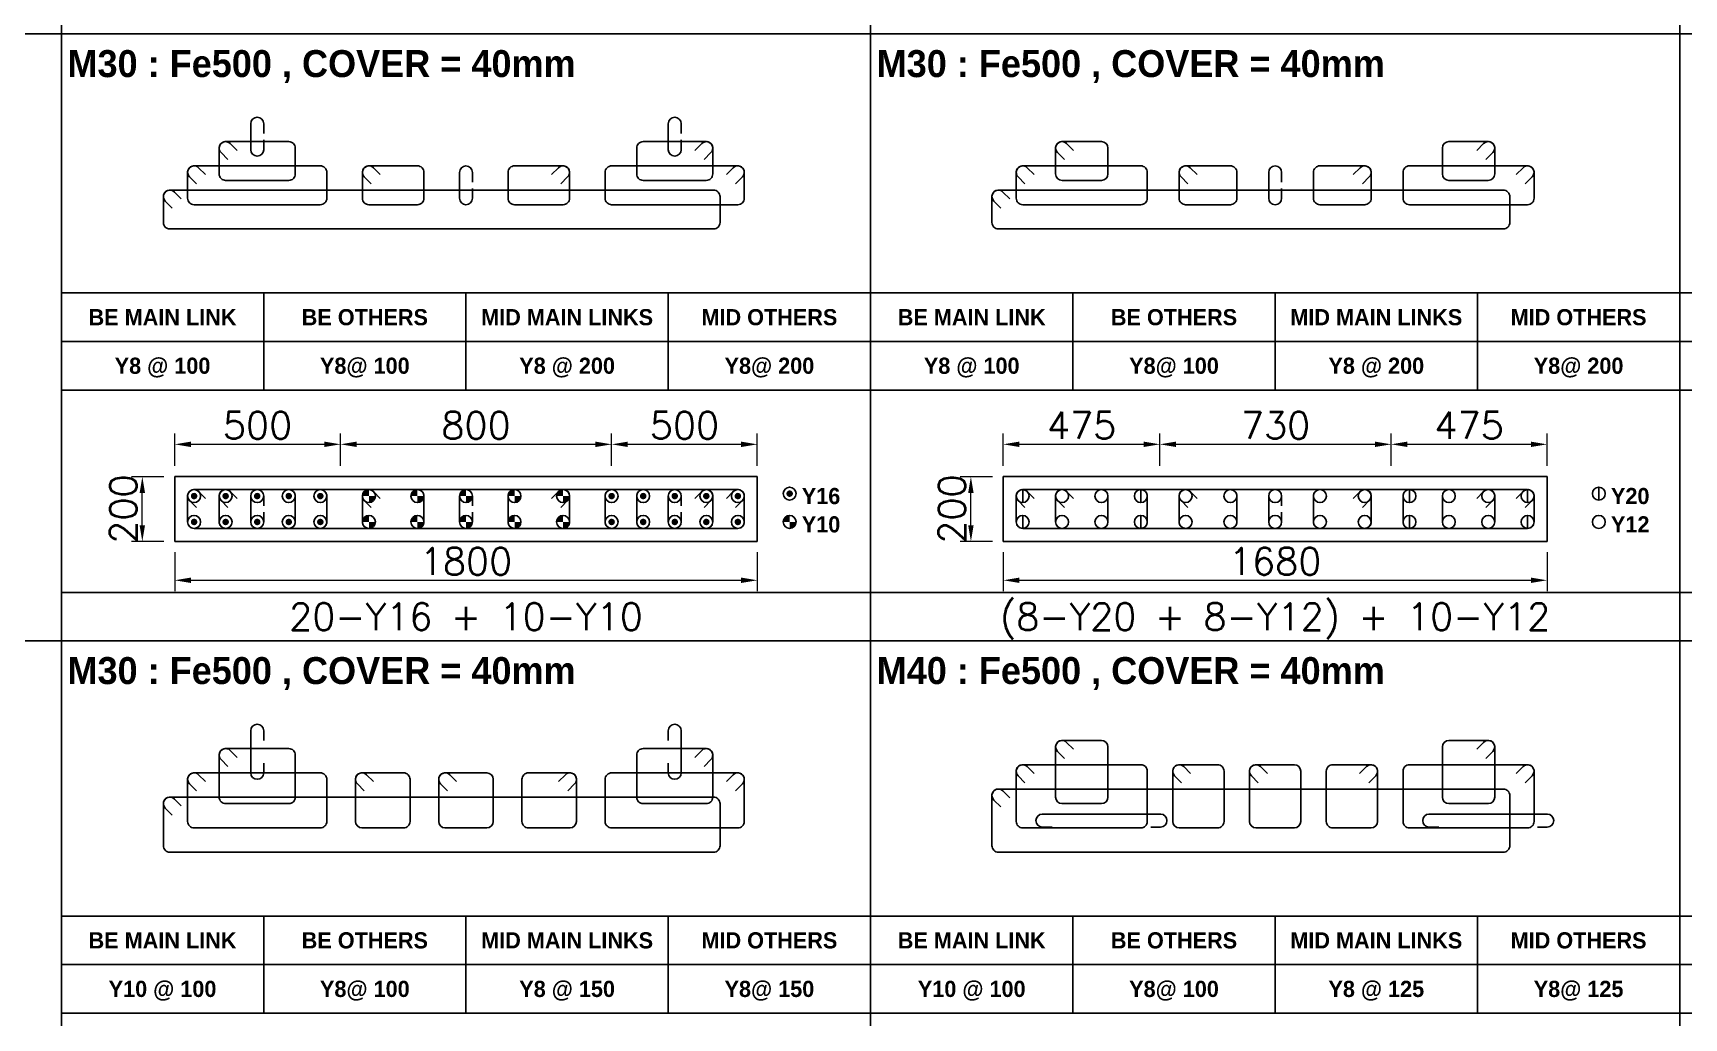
# Model space of a CAD drawing. Header units: millimetres. Extents: x -28707963 to -28231469, y 696001 to 896471.
# Drawn here: x -28330549 to -28315247, y 798052 to 807179 of the extents above; entities that cross this region are included whole.
import ezdxf
from ezdxf.enums import TextEntityAlignment as Align

# ---------------------------------------------------------------- set-up
doc = ezdxf.new("R2010")
doc.units = ezdxf.units.MM
doc.header["$MEASUREMENT"] = 0
doc.header["$PDMODE"] = 34
doc.header["$PDSIZE"] = -8
doc.layers.get('0').update_dxf_attribs({"lineweight": 5})
for name, color, linetype in [('09 COL TEXT-SCH', 2, 'Continuous'), ('14 REINF', 6, 'Continuous'), ('22 TABLE FRAME', 5, 'Continuous'), ('23 STIRRUPS', 5, 'Continuous'), ('TEXT', 4, 'Continuous')]:
    doc.layers.add(name, color=color, linetype=linetype)
doc.layers.add('19 COLUMN', color=1, linetype='Continuous', lineweight=25)
doc.styles.add('adani bold', font='')
doc.styles.add('ROMANS', font='simplex.shx')
doc.styles.get('adani bold').set_extended_font_data('Adani Bold', bold=True)
doc.dimstyles.new('D 50', dxfattribs={"dimscale": 100, "dimtxt": 3, "dimasz": 1.5, "dimexe": 1, "dimexo": 1, "dimgap": 0.5, "dimtad": 1, "dimdec": 0, "dimdsep": 46, "dimtxsty": 'ROMANS', "dimcen": 2.5, "dimclrd": 5, "dimclre": 5, "dimclrt": 4, "dimadec": 0, "dimazin": 0, "dimtfac": 1, "dimtdec": 0, "dimtmove": 0, "dimatfit": 3, "dimfxl": 1, "dimlwd": 0, "dimlwe": 0, "dimarcsym": 0})

# ---------------------------------------------------------------- blocks, each defined once
blk = doc.blocks.new('*D17')
at = {"color": 5, "lineweight": 0, "transparency": 16777216}
for p, q in [((-28329236, 802368), (-28329236, 802008)), ((-28323836, 802368), (-28323836, 802008)), ((-28329086, 802108), (-28323986, 802108))]:
    blk.add_line(p, q, dxfattribs=at)
at = {"color": 5, "transparency": 16777216}
for points in [[(-28329086, 802133), (-28329086, 802083), (-28329236, 802108)], [(-28323986, 802083), (-28323986, 802133), (-28323836, 802108)]]:
    blk.add_solid(points, dxfattribs=at)
at = {"layer": 'Defpoints', "color": 0, "transparency": 16777216}
for p in [(-28329236, 802468), (-28323836, 802468), (-28323836, 802108)]:
    blk.add_point(p, dxfattribs=at)
at = {"color": 4, "transparency": 16777216, "insert": (-28326536, 802283), "char_height": 250, "attachment_point": 5, "style": 'ROMANS'}
blk.add_mtext('1800', dxfattribs=at)
blk = doc.blocks.new('*D18')
at = {"color": 5, "lineweight": 0, "transparency": 16777216}
for p, q in [((-28329336, 803068), (-28329636, 803068)), ((-28329536, 802618), (-28329536, 802918)), ((-28329336, 802468), (-28329636, 802468))]:
    blk.add_line(p, q, dxfattribs=at)
at = {"color": 5, "transparency": 16777216}
for points in [[(-28329511, 802918), (-28329561, 802918), (-28329536, 803068)], [(-28329561, 802618), (-28329511, 802618), (-28329536, 802468)]]:
    blk.add_solid(points, dxfattribs=at)
at = {"layer": 'Defpoints', "color": 0, "transparency": 16777216}
for p in [(-28329536, 803068), (-28329236, 803068), (-28329236, 802468)]:
    blk.add_point(p, dxfattribs=at)
at = {"color": 4, "transparency": 16777216, "insert": (-28329711, 802768), "char_height": 250, "attachment_point": 5, "rotation": 90, "style": 'ROMANS'}
blk.add_mtext('200', dxfattribs=at)
blk = doc.blocks.new('*D40')
at = {"color": 5, "lineweight": 0, "transparency": 16777216}
for p, q in [((-28321556, 802368), (-28321556, 802008)), ((-28316516, 802368), (-28316516, 802008)), ((-28321406, 802108), (-28316666, 802108))]:
    blk.add_line(p, q, dxfattribs=at)
at = {"color": 5, "transparency": 16777216}
for points in [[(-28321406, 802133), (-28321406, 802083), (-28321556, 802108)], [(-28316666, 802083), (-28316666, 802133), (-28316516, 802108)]]:
    blk.add_solid(points, dxfattribs=at)
at = {"layer": 'Defpoints', "color": 0, "transparency": 16777216}
for p in [(-28321556, 802468), (-28316516, 802468), (-28316516, 802108)]:
    blk.add_point(p, dxfattribs=at)
at = {"color": 4, "transparency": 16777216, "insert": (-28319036, 802283), "char_height": 250, "attachment_point": 5, "style": 'ROMANS'}
blk.add_mtext('1680', dxfattribs=at)
blk = doc.blocks.new('*D41')
at = {"color": 5, "lineweight": 0, "transparency": 16777216}
for p, q in [((-28321656, 803068), (-28321956, 803068)), ((-28321856, 802618), (-28321856, 802918)), ((-28321656, 802468), (-28321956, 802468))]:
    blk.add_line(p, q, dxfattribs=at)
at = {"color": 5, "transparency": 16777216}
for points in [[(-28321831, 802918), (-28321881, 802918), (-28321856, 803068)], [(-28321881, 802618), (-28321831, 802618), (-28321856, 802468)]]:
    blk.add_solid(points, dxfattribs=at)
at = {"layer": 'Defpoints', "color": 0, "transparency": 16777216}
for p in [(-28321856, 803068), (-28321556, 803068), (-28321556, 802468)]:
    blk.add_point(p, dxfattribs=at)
at = {"color": 4, "transparency": 16777216, "insert": (-28322031, 802768), "char_height": 250, "attachment_point": 5, "rotation": 90, "style": 'ROMANS'}
blk.add_mtext('200', dxfattribs=at)
blk = doc.blocks.new('*D242')
at = {"color": 5, "lineweight": 0, "transparency": 16777216}
for p, q in [((-28329236, 803168), (-28329236, 803468)), ((-28329086, 803368), (-28327850, 803368)), ((-28327700, 803168), (-28327700, 803468))]:
    blk.add_line(p, q, dxfattribs=at)
at = {"color": 5, "transparency": 16777216}
for points in [[(-28329086, 803393), (-28329086, 803343), (-28329236, 803368)], [(-28327850, 803343), (-28327850, 803393), (-28327700, 803368)]]:
    blk.add_solid(points, dxfattribs=at)
at = {"layer": 'Defpoints', "color": 0, "transparency": 16777216}
for p in [(-28327700, 803368), (-28329236, 803068), (-28327700, 803068)]:
    blk.add_point(p, dxfattribs=at)
at = {"color": 4, "transparency": 16777216, "insert": (-28328468, 803543), "char_height": 250, "attachment_point": 5, "style": 'ROMANS'}
blk.add_mtext('500', dxfattribs=at)
blk = doc.blocks.new('*D243')
at = {"color": 5, "lineweight": 0, "transparency": 16777216}
for p, q in [((-28327700, 803168), (-28327700, 803468)), ((-28327550, 803368), (-28325336, 803368)), ((-28325186, 803168), (-28325186, 803468))]:
    blk.add_line(p, q, dxfattribs=at)
at = {"color": 5, "transparency": 16777216}
for points in [[(-28327550, 803393), (-28327550, 803343), (-28327700, 803368)], [(-28325336, 803343), (-28325336, 803393), (-28325186, 803368)]]:
    blk.add_solid(points, dxfattribs=at)
at = {"layer": 'Defpoints', "color": 0, "transparency": 16777216}
for p in [(-28325186, 803368), (-28327700, 803068), (-28325186, 803068)]:
    blk.add_point(p, dxfattribs=at)
at = {"color": 4, "transparency": 16777216, "insert": (-28326443, 803543), "char_height": 250, "attachment_point": 5, "style": 'ROMANS'}
blk.add_mtext('800', dxfattribs=at)
blk = doc.blocks.new('*D244')
at = {"color": 5, "lineweight": 0, "transparency": 16777216}
for p, q in [((-28325186, 803168), (-28325186, 803468)), ((-28325036, 803368), (-28323986, 803368)), ((-28323836, 803168), (-28323836, 803468))]:
    blk.add_line(p, q, dxfattribs=at)
at = {"color": 5, "transparency": 16777216}
for points in [[(-28325036, 803393), (-28325036, 803343), (-28325186, 803368)], [(-28323986, 803343), (-28323986, 803393), (-28323836, 803368)]]:
    blk.add_solid(points, dxfattribs=at)
at = {"layer": 'Defpoints', "color": 0, "transparency": 16777216}
for p in [(-28323836, 803368), (-28325186, 803068), (-28323836, 803068)]:
    blk.add_point(p, dxfattribs=at)
at = {"color": 4, "transparency": 16777216, "insert": (-28324511, 803543), "char_height": 250, "attachment_point": 5, "style": 'ROMANS'}
blk.add_mtext('500', dxfattribs=at)
blk = doc.blocks.new('*D288')
at = {"color": 5, "lineweight": 0, "transparency": 16777216}
for p, q in [((-28321556, 803168), (-28321556, 803468)), ((-28321406, 803368), (-28320254, 803368)), ((-28320104, 803168), (-28320104, 803468))]:
    blk.add_line(p, q, dxfattribs=at)
at = {"color": 5, "transparency": 16777216}
for points in [[(-28321406, 803393), (-28321406, 803343), (-28321556, 803368)], [(-28320254, 803343), (-28320254, 803393), (-28320104, 803368)]]:
    blk.add_solid(points, dxfattribs=at)
at = {"layer": 'Defpoints', "color": 0, "transparency": 16777216}
for p in [(-28320104, 803368), (-28321556, 803068), (-28320104, 803068)]:
    blk.add_point(p, dxfattribs=at)
at = {"color": 4, "transparency": 16777216, "insert": (-28320830, 803543), "char_height": 250, "attachment_point": 5, "style": 'ROMANS'}
blk.add_mtext('475', dxfattribs=at)
blk = doc.blocks.new('*D289')
at = {"color": 5, "lineweight": 0, "transparency": 16777216}
for p, q in [((-28320104, 803168), (-28320104, 803468)), ((-28319954, 803368), (-28318110, 803368)), ((-28317960, 803168), (-28317960, 803468))]:
    blk.add_line(p, q, dxfattribs=at)
at = {"color": 5, "transparency": 16777216}
for points in [[(-28319954, 803393), (-28319954, 803343), (-28320104, 803368)], [(-28318110, 803343), (-28318110, 803393), (-28317960, 803368)]]:
    blk.add_solid(points, dxfattribs=at)
at = {"layer": 'Defpoints', "color": 0, "transparency": 16777216}
for p in [(-28317960, 803368), (-28320104, 803068), (-28317960, 803068)]:
    blk.add_point(p, dxfattribs=at)
at = {"color": 4, "transparency": 16777216, "insert": (-28319032, 803543), "char_height": 250, "attachment_point": 5, "style": 'ROMANS'}
blk.add_mtext('730', dxfattribs=at)
blk = doc.blocks.new('*D290')
at = {"color": 5, "lineweight": 0, "transparency": 16777216}
for p, q in [((-28317960, 803168), (-28317960, 803468)), ((-28317810, 803368), (-28316666, 803368)), ((-28316516, 803168), (-28316516, 803468))]:
    blk.add_line(p, q, dxfattribs=at)
at = {"color": 5, "transparency": 16777216}
for points in [[(-28317810, 803393), (-28317810, 803343), (-28317960, 803368)], [(-28316666, 803343), (-28316666, 803393), (-28316516, 803368)]]:
    blk.add_solid(points, dxfattribs=at)
at = {"layer": 'Defpoints', "color": 0, "transparency": 16777216}
for p in [(-28316516, 803368), (-28317960, 803068), (-28316516, 803068)]:
    blk.add_point(p, dxfattribs=at)
at = {"color": 4, "transparency": 16777216, "insert": (-28317238, 803543), "char_height": 250, "attachment_point": 5, "style": 'ROMANS'}
blk.add_mtext('475', dxfattribs=at)

msp = doc.modelspace()

# ---------------------------------------------------------------- hatches: boundary and pattern name
at = {"layer": '14 REINF'}
h = msp.add_hatch(color=6, dxfattribs=at)
edge = h.paths.add_edge_path(flags=0)
edge.add_line((-28327496.1, 802888.4), (-28327436.1, 802888.4))
edge.add_line((-28327436.1, 802888.4), (-28327436.1, 802948.4))
edge.add_arc((-28327436.1, 802888.4), 60, 90, 180)
edge = h.paths.add_edge_path(flags=0)
edge.add_line((-28327376.1, 802888.4), (-28327436.1, 802888.4))
edge.add_line((-28327436.1, 802888.4), (-28327436.1, 802828.4))
edge.add_arc((-28327436.1, 802888.4), 60, 270, 360)
h = msp.add_hatch(color=6, dxfattribs=at)
edge = h.paths.add_edge_path(flags=0)
edge.add_line((-28327046.1, 802888.4), (-28326986.1, 802888.4))
edge.add_line((-28326986.1, 802888.4), (-28326986.1, 802948.4))
edge.add_arc((-28326986.1, 802888.4), 60, 90, 180)
edge = h.paths.add_edge_path(flags=0)
edge.add_line((-28326926.1, 802888.4), (-28326986.1, 802888.4))
edge.add_line((-28326986.1, 802888.4), (-28326986.1, 802828.4))
edge.add_arc((-28326986.1, 802888.4), 60, 270, 360)
h = msp.add_hatch(color=6, dxfattribs=at)
edge = h.paths.add_edge_path(flags=0)
edge.add_line((-28326596.1, 802888.4), (-28326536.1, 802888.4))
edge.add_line((-28326536.1, 802888.4), (-28326536.1, 802948.4))
edge.add_arc((-28326536.1, 802888.4), 60, 90, 180)
edge = h.paths.add_edge_path(flags=0)
edge.add_line((-28326476.1, 802888.4), (-28326536.1, 802888.4))
edge.add_line((-28326536.1, 802888.4), (-28326536.1, 802828.4))
edge.add_arc((-28326536.1, 802888.4), 60, 270, 360)
h = msp.add_hatch(color=6, dxfattribs=at)
edge = h.paths.add_edge_path(flags=0)
edge.add_line((-28326146.1, 802888.4), (-28326086.1, 802888.4))
edge.add_line((-28326086.1, 802888.4), (-28326086.1, 802948.4))
edge.add_arc((-28326086.1, 802888.4), 60, 90, 180)
edge = h.paths.add_edge_path(flags=0)
edge.add_line((-28326026.1, 802888.4), (-28326086.1, 802888.4))
edge.add_line((-28326086.1, 802888.4), (-28326086.1, 802828.4))
edge.add_arc((-28326086.1, 802888.4), 60, 270, 360)
h = msp.add_hatch(color=6, dxfattribs=at)
edge = h.paths.add_edge_path(flags=0)
edge.add_line((-28325696.1, 802888.4), (-28325636.1, 802888.4))
edge.add_line((-28325636.1, 802888.4), (-28325636.1, 802948.4))
edge.add_arc((-28325636.1, 802888.4), 60, 90, 180)
edge = h.paths.add_edge_path(flags=0)
edge.add_line((-28325576.1, 802888.4), (-28325636.1, 802888.4))
edge.add_line((-28325636.1, 802888.4), (-28325636.1, 802828.4))
edge.add_arc((-28325636.1, 802888.4), 60, 270, 360)
h = msp.add_hatch(color=6, dxfattribs=at)
edge = h.paths.add_edge_path(flags=0)
edge.add_line((-28327496.1, 802648.4), (-28327436.1, 802648.4))
edge.add_line((-28327436.1, 802648.4), (-28327436.1, 802708.4))
edge.add_arc((-28327436.1, 802648.4), 60, 90, 180)
edge = h.paths.add_edge_path(flags=0)
edge.add_line((-28327376.1, 802648.4), (-28327436.1, 802648.4))
edge.add_line((-28327436.1, 802648.4), (-28327436.1, 802588.4))
edge.add_arc((-28327436.1, 802648.4), 60, 270, 360)
h = msp.add_hatch(color=6, dxfattribs=at)
edge = h.paths.add_edge_path(flags=0)
edge.add_line((-28327046.1, 802648.4), (-28326986.1, 802648.4))
edge.add_line((-28326986.1, 802648.4), (-28326986.1, 802708.4))
edge.add_arc((-28326986.1, 802648.4), 60, 90, 180)
edge = h.paths.add_edge_path(flags=0)
edge.add_line((-28326926.1, 802648.4), (-28326986.1, 802648.4))
edge.add_line((-28326986.1, 802648.4), (-28326986.1, 802588.4))
edge.add_arc((-28326986.1, 802648.4), 60, 270, 360)
h = msp.add_hatch(color=6, dxfattribs=at)
edge = h.paths.add_edge_path(flags=0)
edge.add_line((-28326596.1, 802648.4), (-28326536.1, 802648.4))
edge.add_line((-28326536.1, 802648.4), (-28326536.1, 802708.4))
edge.add_arc((-28326536.1, 802648.4), 60, 90, 180)
edge = h.paths.add_edge_path(flags=0)
edge.add_line((-28326476.1, 802648.4), (-28326536.1, 802648.4))
edge.add_line((-28326536.1, 802648.4), (-28326536.1, 802588.4))
edge.add_arc((-28326536.1, 802648.4), 60, 270, 360)
h = msp.add_hatch(color=6, dxfattribs=at)
edge = h.paths.add_edge_path(flags=0)
edge.add_line((-28326146.1, 802648.4), (-28326086.1, 802648.4))
edge.add_line((-28326086.1, 802648.4), (-28326086.1, 802708.4))
edge.add_arc((-28326086.1, 802648.4), 60, 90, 180)
edge = h.paths.add_edge_path(flags=0)
edge.add_line((-28326026.1, 802648.4), (-28326086.1, 802648.4))
edge.add_line((-28326086.1, 802648.4), (-28326086.1, 802588.4))
edge.add_arc((-28326086.1, 802648.4), 60, 270, 360)
h = msp.add_hatch(color=6, dxfattribs=at)
edge = h.paths.add_edge_path(flags=0)
edge.add_line((-28325696.1, 802648.4), (-28325636.1, 802648.4))
edge.add_line((-28325636.1, 802648.4), (-28325636.1, 802708.4))
edge.add_arc((-28325636.1, 802648.4), 60, 90, 180)
edge = h.paths.add_edge_path(flags=0)
edge.add_line((-28325576.1, 802648.4), (-28325636.1, 802648.4))
edge.add_line((-28325636.1, 802648.4), (-28325636.1, 802588.4))
edge.add_arc((-28325636.1, 802648.4), 60, 270, 360)
h = msp.add_hatch(color=6, dxfattribs=at)
edge = h.paths.add_edge_path(flags=0)
edge.add_line((-28323596.1, 802648.4), (-28323536.1, 802648.4))
edge.add_line((-28323536.1, 802648.4), (-28323536.1, 802708.4))
edge.add_arc((-28323536.1, 802648.4), 60, 90, 180)
edge = h.paths.add_edge_path(flags=0)
edge.add_line((-28323476.1, 802648.4), (-28323536.1, 802648.4))
edge.add_line((-28323536.1, 802648.4), (-28323536.1, 802588.4))
edge.add_arc((-28323536.1, 802648.4), 60, 270, 360)

# ---------------------------------------------------------------- linework, layer by layer
at = {"color": 1}
msp.add_lwpolyline([(-28337528.1, 807171.2), (-28231469, 807171.2), (-28231469, 801546.2), (-28337528.1, 801546.2)], close=True, dxfattribs=at)
at = {"layer": '14 REINF', "color": 6, "const_width": 30}
for points in [[(-28329071.1, 802888.4, 1), (-28329041.1, 802888.4, 1)], [(-28328778.6, 802888.4, 1), (-28328748.6, 802888.4, 1)], [(-28328486.1, 802888.4, 1), (-28328456.1, 802888.4, 1)], [(-28328193.6, 802888.4, 1), (-28328163.6, 802888.4, 1)], [(-28327901.1, 802888.4, 1), (-28327871.1, 802888.4, 1)], [(-28325201.1, 802888.4, 1), (-28325171.1, 802888.4, 1)], [(-28324908.6, 802888.4, 1), (-28324878.6, 802888.4, 1)], [(-28324616.1, 802888.4, 1), (-28324586.1, 802888.4, 1)], [(-28324323.6, 802888.4, 1), (-28324293.6, 802888.4, 1)], [(-28324031.1, 802888.4, 1), (-28324001.1, 802888.4, 1)], [(-28323551.1, 802910.9, 1), (-28323521.1, 802910.9, 1)], [(-28329071.1, 802648.4, 1), (-28329041.1, 802648.4, 1)], [(-28328778.6, 802648.4, 1), (-28328748.6, 802648.4, 1)], [(-28328486.1, 802648.4, 1), (-28328456.1, 802648.4, 1)], [(-28328193.6, 802648.4, 1), (-28328163.6, 802648.4, 1)], [(-28327901.1, 802648.4, 1), (-28327871.1, 802648.4, 1)], [(-28325201.1, 802648.4, 1), (-28325171.1, 802648.4, 1)], [(-28324908.6, 802648.4, 1), (-28324878.6, 802648.4, 1)], [(-28324616.1, 802648.4, 1), (-28324586.1, 802648.4, 1)], [(-28324323.6, 802648.4, 1), (-28324293.6, 802648.4, 1)], [(-28324031.1, 802648.4, 1), (-28324001.1, 802648.4, 1)]]:
    msp.add_lwpolyline(points, format="xyb", close=True, dxfattribs=at)
at = {"layer": '14 REINF', "color": 6}
for points in [[(-28321376.1, 802948.4), (-28321376.1, 802828.4)], [(-28320281.1, 802948.4), (-28320281.1, 802828.4)], [(-28317791.1, 802948.4), (-28317791.1, 802828.4)], [(-28316696.1, 802948.4), (-28316696.1, 802828.4)], [(-28316036.1, 802970.9), (-28316036.1, 802850.9)], [(-28321376.1, 802708.4), (-28321376.1, 802588.4)], [(-28320281.1, 802708.4), (-28320281.1, 802588.4)], [(-28317791.1, 802708.4), (-28317791.1, 802588.4)], [(-28316696.1, 802708.4), (-28316696.1, 802588.4)]]:
    msp.add_lwpolyline(points, dxfattribs=at)
for centre in [(-28329056.1, 802888.4), (-28328763.6, 802888.4), (-28328471.1, 802888.4), (-28328178.6, 802888.4), (-28327886.1, 802888.4), (-28327436.1, 802888.4), (-28326986.1, 802888.4), (-28326536.1, 802888.4), (-28326086.1, 802888.4), (-28325636.1, 802888.4), (-28325186.1, 802888.4), (-28324893.6, 802888.4), (-28324601.1, 802888.4), (-28324308.6, 802888.4), (-28324016.1, 802888.4), (-28323536.1, 802910.9), (-28321376.1, 802888.4), (-28321011.1, 802888.4), (-28320646.1, 802888.4), (-28320281.1, 802888.4), (-28319866.1, 802888.4), (-28319451.1, 802888.4), (-28319036.1, 802888.4), (-28318621.1, 802888.4), (-28318206.1, 802888.4), (-28317791.1, 802888.4), (-28317426.1, 802888.4), (-28317061.1, 802888.4), (-28316696.1, 802888.4), (-28316036.1, 802910.9), (-28329056.1, 802648.4), (-28328763.6, 802648.4), (-28328471.1, 802648.4), (-28328178.6, 802648.4), (-28327886.1, 802648.4), (-28327436.1, 802648.4), (-28326986.1, 802648.4), (-28326536.1, 802648.4), (-28326086.1, 802648.4), (-28325636.1, 802648.4), (-28325186.1, 802648.4), (-28324893.6, 802648.4), (-28324601.1, 802648.4), (-28324308.6, 802648.4), (-28324016.1, 802648.4), (-28323536.1, 802648.4), (-28321376.1, 802648.4), (-28321011.1, 802648.4), (-28320646.1, 802648.4), (-28320281.1, 802648.4), (-28319866.1, 802648.4), (-28319451.1, 802648.4), (-28319036.1, 802648.4), (-28318621.1, 802648.4), (-28318206.1, 802648.4), (-28317791.1, 802648.4), (-28317426.1, 802648.4), (-28317061.1, 802648.4), (-28316696.1, 802648.4), (-28316036.1, 802648.4)]:
    msp.add_circle(centre, 60, dxfattribs=at)
at = {"layer": '19 COLUMN', "color": 4}
for points in [[(-28323836.1, 803068.4), (-28329236.1, 803068.4)], [(-28329236.1, 803068.4), (-28329236.1, 802468.4)], [(-28323836.1, 802468.4), (-28323836.1, 803068.4)], [(-28316516.1, 803068.4), (-28321556.1, 803068.4)], [(-28321556.1, 803068.4), (-28321556.1, 802468.4)], [(-28316516.1, 802468.4), (-28316516.1, 803068.4)], [(-28329236.1, 802468.4), (-28323836.1, 802468.4)], [(-28321556.1, 802468.4), (-28316516.1, 802468.4)]]:
    msp.add_lwpolyline(points, dxfattribs=at)
at = {"layer": '22 TABLE FRAME', "color": 5, "linetype": 'Continuous'}
for p, q in [((-28330286.1, 863421.2), (-28330286.1, 788796.2)), ((-28322786.1, 863421.2), (-28322786.1, 788796.2)), ((-28315286.1, 863421.2), (-28315286.1, 788796.2)), ((-28334786.1, 807171.2), (-28245536.1, 807171.2)), ((-28330286.1, 804771.2), (-28245536.1, 804771.2)), ((-28328411.1, 804771.2), (-28328411.1, 803871.2)), ((-28326536.1, 804771.2), (-28326536.1, 803871.2)), ((-28324661.1, 804771.2), (-28324661.1, 803871.2)), ((-28320911.1, 804771.2), (-28320911.1, 803871.2)), ((-28319036.1, 804771.2), (-28319036.1, 803871.2)), ((-28317161.1, 804771.2), (-28317161.1, 803871.2)), ((-28330286.1, 804321.2), (-28245536.1, 804321.2)), ((-28330286.1, 803871.2), (-28245536.1, 803871.2)), ((-28330286.1, 801996.2), (-28245536.1, 801996.2)), ((-28334786.1, 801546.2), (-28245536.1, 801546.2)), ((-28330286.1, 798996.2), (-28245536.1, 798996.2)), ((-28328411.1, 798996.2), (-28328411.1, 798096.2)), ((-28326536.1, 798996.2), (-28326536.1, 798096.2)), ((-28324661.1, 798996.2), (-28324661.1, 798096.2)), ((-28320911.1, 798996.2), (-28320911.1, 798096.2)), ((-28319036.1, 798996.2), (-28319036.1, 798096.2)), ((-28317161.1, 798996.2), (-28317161.1, 798096.2)), ((-28330286.1, 798546.2), (-28245536.1, 798546.2)), ((-28330286.1, 798096.2), (-28245536.1, 798096.2))]:
    msp.add_line(p, q, dxfattribs=at)
at = {"layer": '23 STIRRUPS', "color": 5}
for points in [[(-28328411.1, 806188.4), (-28328411.1, 806098.4, -1), (-28328531.1, 806098.4), (-28328531.1, 806338.4, -1), (-28328411.1, 806338.4), (-28328411.1, 806248.4)], [(-28324541.1, 806188.4), (-28324541.1, 806098.4, -1), (-28324661.1, 806098.4), (-28324661.1, 806338.4, -1), (-28324541.1, 806338.4), (-28324541.1, 806248.4)], [(-28328742.4, 806007.3), (-28328806, 806070.9, -0.668178), (-28328763.6, 806173.4), (-28328178.6, 806173.4, -0.4142136), (-28328118.6, 806113.4), (-28328118.6, 805873.4, -0.4142136), (-28328178.6, 805813.4), (-28328763.6, 805813.4, -0.4142136), (-28328823.6, 805873.4), (-28328823.6, 806113.4, -0.6681793), (-28328721.2, 806155.8), (-28328657.5, 806092.1)], [(-28324414.7, 806092.1), (-28324351, 806155.8, -0.6681793), (-28324248.6, 806113.4), (-28324248.6, 805873.4, -0.4142136), (-28324308.6, 805813.4), (-28324893.6, 805813.4, -0.4142136), (-28324953.6, 805873.4), (-28324953.6, 806113.4, -0.4142136), (-28324893.6, 806173.4), (-28324308.6, 806173.4, -0.668178), (-28324266.2, 806070.9), (-28324329.8, 806007.3)], [(-28320989.9, 806007.3), (-28321053.5, 806070.9, -0.6680424), (-28321011.1, 806173.4), (-28320646.1, 806173.4, -0.4141037), (-28320586.1, 806113.4), (-28320586.1, 805873.4, -0.4141037), (-28320646.1, 805813.4), (-28321011.1, 805813.4, -0.4141037), (-28321071.1, 805873.4), (-28321071.1, 806113.4, -0.6681793), (-28320968.6, 806155.8), (-28320905, 806092.1)], [(-28317167.2, 806092.1), (-28317103.6, 806155.8, -0.6681793), (-28317001.1, 806113.4), (-28317001.1, 805873.4, -0.4141037), (-28317061.1, 805813.4), (-28317426.1, 805813.4, -0.4141037), (-28317486.1, 805873.4), (-28317486.1, 806113.4, -0.4141037), (-28317426.1, 806173.4), (-28317061.1, 806173.4, -0.6680424), (-28317018.7, 806070.9), (-28317082.3, 806007.3)], [(-28329034.9, 805782.3), (-28329098.5, 805845.9, -0.668178), (-28329056.1, 805948.4), (-28327886.1, 805948.4, -0.4142136), (-28327826.1, 805888.4), (-28327826.1, 805648.4, -0.4142136), (-28327886.1, 805588.4), (-28329056.1, 805588.4, -0.4142136), (-28329116.1, 805648.4), (-28329116.1, 805888.4, -0.6681793), (-28329013.7, 805930.8), (-28328950, 805867.1)], [(-28327414.9, 805782.3), (-28327478.5, 805845.9, -0.668178), (-28327436.1, 805948.4), (-28326986.1, 805948.4, -0.4142136), (-28326926.1, 805888.4), (-28326926.1, 805648.4, -0.4142136), (-28326986.1, 805588.4), (-28327436.1, 805588.4, -0.4142136), (-28327496.1, 805648.4), (-28327496.1, 805888.4, -0.6681793), (-28327393.7, 805930.8), (-28327330, 805867.1)], [(-28326476.1, 805738.4), (-28326476.1, 805648.4, -1), (-28326596.1, 805648.4), (-28326596.1, 805888.4, -1), (-28326476.1, 805888.4), (-28326476.1, 805798.4)], [(-28325742.2, 805867.1), (-28325678.5, 805930.8, -0.6681793), (-28325576.1, 805888.4), (-28325576.1, 805648.4, -0.4142136), (-28325636.1, 805588.4), (-28326086.1, 805588.4, -0.4142136), (-28326146.1, 805648.4), (-28326146.1, 805888.4, -0.4142136), (-28326086.1, 805948.4), (-28325636.1, 805948.4, -0.668178), (-28325593.7, 805845.9), (-28325657.3, 805782.3)], [(-28324122.2, 805867.1), (-28324058.5, 805930.8, -0.6681793), (-28323956.1, 805888.4), (-28323956.1, 805648.4, -0.4142136), (-28324016.1, 805588.4), (-28325186.1, 805588.4, -0.4142136), (-28325246.1, 805648.4), (-28325246.1, 805888.4, -0.4142136), (-28325186.1, 805948.4), (-28324016.1, 805948.4, -0.668178), (-28323973.7, 805845.9), (-28324037.3, 805782.3)], [(-28321354.9, 805782.3), (-28321418.5, 805845.9, -0.668178), (-28321376.1, 805948.4), (-28320281.1, 805948.4, -0.4142136), (-28320221.1, 805888.4), (-28320221.1, 805648.4, -0.4142136), (-28320281.1, 805588.4), (-28321376.1, 805588.4, -0.4142136), (-28321436.1, 805648.4), (-28321436.1, 805888.4, -0.6681793), (-28321333.7, 805930.8), (-28321270, 805867.1)], [(-28319844.9, 805782.3), (-28319908.6, 805845.9, -0.6683136), (-28319866.1, 805948.4), (-28319451.1, 805948.4, -0.4143234), (-28319391.1, 805888.4), (-28319391.1, 805648.4, -0.4143234), (-28319451.1, 805588.4), (-28319866.1, 805588.4, -0.4143234), (-28319926.1, 805648.4), (-28319926.1, 805888.4, -0.6681793), (-28319823.7, 805930.8), (-28319760.1, 805867.1)], [(-28318976.1, 805738.4), (-28318976.1, 805648.4, -1), (-28319096.1, 805648.4), (-28319096.1, 805888.4, -1), (-28318976.1, 805888.4), (-28318976.1, 805798.4)], [(-28318312.1, 805867.1), (-28318248.5, 805930.8, -0.6681793), (-28318146.1, 805888.4), (-28318146.1, 805648.4, -0.4143234), (-28318206.1, 805588.4), (-28318621.1, 805588.4, -0.4143234), (-28318681.1, 805648.4), (-28318681.1, 805888.4, -0.4143234), (-28318621.1, 805948.4), (-28318206.1, 805948.4, -0.6683136), (-28318163.6, 805845.9), (-28318227.3, 805782.3)], [(-28316802.2, 805867.1), (-28316738.5, 805930.8, -0.6681793), (-28316636.1, 805888.4), (-28316636.1, 805648.4, -0.4142136), (-28316696.1, 805588.4), (-28317791.1, 805588.4, -0.4142136), (-28317851.1, 805648.4), (-28317851.1, 805888.4, -0.4142136), (-28317791.1, 805948.4), (-28316696.1, 805948.4, -0.668178), (-28316653.7, 805845.9), (-28316717.3, 805782.3)], [(-28329259.9, 805557.3), (-28329323.5, 805620.9, -0.668178), (-28329281.1, 805723.4), (-28324241.1, 805723.4, -0.4142136), (-28324181.1, 805663.4), (-28324181.1, 805423.4, -0.4142136), (-28324241.1, 805363.4), (-28329281.1, 805363.4, -0.4142136), (-28329341.1, 805423.4), (-28329341.1, 805663.4, -0.6681793), (-28329238.7, 805705.8), (-28329175, 805642.1)], [(-28321579.9, 805557.3), (-28321643.5, 805620.9, -0.668178), (-28321601.1, 805723.4), (-28316921.1, 805723.4, -0.4142136), (-28316861.1, 805663.4), (-28316861.1, 805423.4, -0.4142136), (-28316921.1, 805363.4), (-28321601.1, 805363.4, -0.4142136), (-28321661.1, 805423.4), (-28321661.1, 805663.4, -0.6681793), (-28321558.7, 805705.8), (-28321495, 805642.1)], [(-28329034.9, 802782.3), (-28329098.5, 802845.9, -0.668178), (-28329056.1, 802948.4), (-28324016.1, 802948.4, -0.4142136), (-28323956.1, 802888.4), (-28323956.1, 802648.4, -0.4142136), (-28324016.1, 802588.4), (-28329056.1, 802588.4, -0.4142136), (-28329116.1, 802648.4), (-28329116.1, 802888.4, -0.6681793), (-28329013.7, 802930.8), (-28328950, 802867.1)], [(-28329034.9, 802782.3), (-28329098.5, 802845.9, -0.668178), (-28329056.1, 802948.4), (-28327886.1, 802948.4, -0.4142136), (-28327826.1, 802888.4), (-28327826.1, 802648.4, -0.4142136), (-28327886.1, 802588.4), (-28329056.1, 802588.4, -0.4142136), (-28329116.1, 802648.4), (-28329116.1, 802888.4, -0.6681793), (-28329013.7, 802930.8), (-28328950, 802867.1)], [(-28328742.4, 802782.3), (-28328806, 802845.9, -0.668178), (-28328763.6, 802948.4), (-28328178.6, 802948.4, -0.4142136), (-28328118.6, 802888.4), (-28328118.6, 802648.4, -0.4142136), (-28328178.6, 802588.4), (-28328763.6, 802588.4, -0.4142136), (-28328823.6, 802648.4), (-28328823.6, 802888.4, -0.6681793), (-28328721.2, 802930.8), (-28328657.5, 802867.1)], [(-28328411.1, 802738.4), (-28328411.1, 802648.4, -1), (-28328531.1, 802648.4), (-28328531.1, 802888.4, -1), (-28328411.1, 802888.4), (-28328411.1, 802798.4)], [(-28327414.9, 802782.3), (-28327478.5, 802845.9, -0.668178), (-28327436.1, 802948.4), (-28326986.1, 802948.4, -0.4142136), (-28326926.1, 802888.4), (-28326926.1, 802648.4, -0.4142136), (-28326986.1, 802588.4), (-28327436.1, 802588.4, -0.4142136), (-28327496.1, 802648.4), (-28327496.1, 802888.4, -0.6681793), (-28327393.7, 802930.8), (-28327330, 802867.1)], [(-28326476.1, 802738.4), (-28326476.1, 802648.4, -1), (-28326596.1, 802648.4), (-28326596.1, 802888.4, -1), (-28326476.1, 802888.4), (-28326476.1, 802798.4)], [(-28325742.2, 802867.1), (-28325678.5, 802930.8, -0.6681793), (-28325576.1, 802888.4), (-28325576.1, 802648.4, -0.4142136), (-28325636.1, 802588.4), (-28326086.1, 802588.4, -0.4142136), (-28326146.1, 802648.4), (-28326146.1, 802888.4, -0.4142136), (-28326086.1, 802948.4), (-28325636.1, 802948.4, -0.668178), (-28325593.7, 802845.9), (-28325657.3, 802782.3)], [(-28324122.2, 802867.1), (-28324058.5, 802930.8, -0.6681793), (-28323956.1, 802888.4), (-28323956.1, 802648.4, -0.4142136), (-28324016.1, 802588.4), (-28325186.1, 802588.4, -0.4142136), (-28325246.1, 802648.4), (-28325246.1, 802888.4, -0.4142136), (-28325186.1, 802948.4), (-28324016.1, 802948.4, -0.668178), (-28323973.7, 802845.9), (-28324037.3, 802782.3)], [(-28324414.7, 802867.1), (-28324351, 802930.8, -0.6681793), (-28324248.6, 802888.4), (-28324248.6, 802648.4, -0.4142136), (-28324308.6, 802588.4), (-28324893.6, 802588.4, -0.4142136), (-28324953.6, 802648.4), (-28324953.6, 802888.4, -0.4142136), (-28324893.6, 802948.4), (-28324308.6, 802948.4, -0.668178), (-28324266.2, 802845.9), (-28324329.8, 802782.3)], [(-28324541.1, 802738.4), (-28324541.1, 802648.4, -1), (-28324661.1, 802648.4), (-28324661.1, 802888.4, -1), (-28324541.1, 802888.4), (-28324541.1, 802798.4)], [(-28321354.9, 802782.3), (-28321418.5, 802845.9, -0.668178), (-28321376.1, 802948.4), (-28316696.1, 802948.4, -0.4142136), (-28316636.1, 802888.4), (-28316636.1, 802648.4, -0.4142136), (-28316696.1, 802588.4), (-28321376.1, 802588.4, -0.4142136), (-28321436.1, 802648.4), (-28321436.1, 802888.4, -0.6681793), (-28321333.7, 802930.8), (-28321270, 802867.1)], [(-28321354.9, 802782.3), (-28321418.5, 802845.9, -0.668178), (-28321376.1, 802948.4), (-28320281.1, 802948.4, -0.4142136), (-28320221.1, 802888.4), (-28320221.1, 802648.4, -0.4142136), (-28320281.1, 802588.4), (-28321376.1, 802588.4, -0.4142136), (-28321436.1, 802648.4), (-28321436.1, 802888.4, -0.6681793), (-28321333.7, 802930.8), (-28321270, 802867.1)], [(-28320989.9, 802782.3), (-28321053.5, 802845.9, -0.6680424), (-28321011.1, 802948.4), (-28320646.1, 802948.4, -0.4141037), (-28320586.1, 802888.4), (-28320586.1, 802648.4, -0.4141037), (-28320646.1, 802588.4), (-28321011.1, 802588.4, -0.4141037), (-28321071.1, 802648.4), (-28321071.1, 802888.4, -0.6681793), (-28320968.6, 802930.8), (-28320905, 802867.1)], [(-28319844.9, 802782.3), (-28319908.6, 802845.9, -0.6683136), (-28319866.1, 802948.4), (-28319451.1, 802948.4, -0.4143234), (-28319391.1, 802888.4), (-28319391.1, 802648.4, -0.4143234), (-28319451.1, 802588.4), (-28319866.1, 802588.4, -0.4143234), (-28319926.1, 802648.4), (-28319926.1, 802888.4, -0.6681793), (-28319823.7, 802930.8), (-28319760.1, 802867.1)], [(-28318976.1, 802738.4), (-28318976.1, 802648.4, -1), (-28319096.1, 802648.4), (-28319096.1, 802888.4, -1), (-28318976.1, 802888.4), (-28318976.1, 802798.4)], [(-28318312.1, 802867.1), (-28318248.5, 802930.8, -0.6681793), (-28318146.1, 802888.4), (-28318146.1, 802648.4, -0.4143234), (-28318206.1, 802588.4), (-28318621.1, 802588.4, -0.4143234), (-28318681.1, 802648.4), (-28318681.1, 802888.4, -0.4143234), (-28318621.1, 802948.4), (-28318206.1, 802948.4, -0.6683136), (-28318163.6, 802845.9), (-28318227.3, 802782.3)], [(-28316802.2, 802867.1), (-28316738.5, 802930.8, -0.6681793), (-28316636.1, 802888.4), (-28316636.1, 802648.4, -0.4142136), (-28316696.1, 802588.4), (-28317791.1, 802588.4, -0.4142136), (-28317851.1, 802648.4), (-28317851.1, 802888.4, -0.4142136), (-28317791.1, 802948.4), (-28316696.1, 802948.4, -0.668178), (-28316653.7, 802845.9), (-28316717.3, 802782.3)], [(-28317167.2, 802867.1), (-28317103.6, 802930.8, -0.6681793), (-28317001.1, 802888.4), (-28317001.1, 802648.4, -0.4141037), (-28317061.1, 802588.4), (-28317426.1, 802588.4, -0.4141037), (-28317486.1, 802648.4), (-28317486.1, 802888.4, -0.4141037), (-28317426.1, 802948.4), (-28317061.1, 802948.4, -0.6680424), (-28317018.7, 802845.9), (-28317082.3, 802782.3)], [(-28328411.1, 800413.4), (-28328411.1, 800323.4, -1), (-28328531.1, 800323.4), (-28328531.1, 800713.4, -1), (-28328411.1, 800713.4), (-28328411.1, 800623.4)], [(-28324661.1, 800623.4), (-28324661.1, 800713.4, -1), (-28324541.1, 800713.4), (-28324541.1, 800323.4, -1), (-28324661.1, 800323.4), (-28324661.1, 800413.4)], [(-28320989.9, 800457.3), (-28321053.5, 800520.9, -0.6680424), (-28321011.1, 800623.4), (-28320646.1, 800623.4, -0.4141037), (-28320586.1, 800563.4), (-28320586.1, 800098.4, -0.4141037), (-28320646.1, 800038.4), (-28321011.1, 800038.4, -0.4141037), (-28321071.1, 800098.4), (-28321071.1, 800563.4, -0.6681793), (-28320968.6, 800605.8), (-28320905, 800542.1)], [(-28317167.2, 800542.1), (-28317103.6, 800605.8, -0.6681793), (-28317001.1, 800563.4), (-28317001.1, 800098.4, -0.4141037), (-28317061.1, 800038.4), (-28317426.1, 800038.4, -0.4141037), (-28317486.1, 800098.4), (-28317486.1, 800563.4, -0.4141037), (-28317426.1, 800623.4), (-28317061.1, 800623.4, -0.6680424), (-28317018.7, 800520.9), (-28317082.3, 800457.3)], [(-28328742.4, 800382.3), (-28328806, 800445.9, -0.668178), (-28328763.6, 800548.4), (-28328178.6, 800548.4, -0.4142136), (-28328118.6, 800488.4), (-28328118.6, 800098.4, -0.4142136), (-28328178.6, 800038.4), (-28328763.6, 800038.4, -0.4142136), (-28328823.6, 800098.4), (-28328823.6, 800488.4, -0.6681793), (-28328721.2, 800530.8), (-28328657.5, 800467.1)], [(-28324414.7, 800467.1), (-28324351, 800530.8, -0.6681793), (-28324248.6, 800488.4), (-28324248.6, 800098.4, -0.4142136), (-28324308.6, 800038.4), (-28324893.6, 800038.4, -0.4142136), (-28324953.6, 800098.4), (-28324953.6, 800488.4, -0.4142136), (-28324893.6, 800548.4), (-28324308.6, 800548.4, -0.668178), (-28324266.2, 800445.9), (-28324329.8, 800382.3)], [(-28329034.9, 800157.3), (-28329098.5, 800220.9, -0.668178), (-28329056.1, 800323.4), (-28327886.1, 800323.4, -0.4142136), (-28327826.1, 800263.4), (-28327826.1, 799873.4, -0.4142136), (-28327886.1, 799813.4), (-28329056.1, 799813.4, -0.4142136), (-28329116.1, 799873.4), (-28329116.1, 800263.4, -0.6681793), (-28329013.7, 800305.8), (-28328950, 800242.1)], [(-28327479.2, 800157.3), (-28327542.8, 800220.9, -0.6681328), (-28327500.4, 800323.4), (-28327114.7, 800323.4, -0.4143234), (-28327054.7, 800263.4), (-28327054.7, 799873.4, -0.4143234), (-28327114.7, 799813.4), (-28327500.4, 799813.4, -0.414177), (-28327560.4, 799873.4), (-28327560.4, 800263.4, -0.6681793), (-28327457.9, 800305.8), (-28327394.3, 800242.1)], [(-28326707.7, 800157.3), (-28326771.4, 800220.9, -0.6679972), (-28326729, 800323.4), (-28326343.2, 800323.4, -0.4140671), (-28326283.2, 800263.4), (-28326283.2, 799873.4, -0.4140671), (-28326343.2, 799813.4), (-28326729, 799813.4, -0.4140671), (-28326789, 799873.4), (-28326789, 800263.4, -0.6681793), (-28326686.5, 800305.8), (-28326622.9, 800242.1)], [(-28325677.9, 800242.1), (-28325614.3, 800305.8, -0.6681793), (-28325511.8, 800263.4), (-28325511.8, 799873.4, -0.414177), (-28325571.8, 799813.4), (-28325957.5, 799813.4, -0.4143234), (-28326017.5, 799873.4), (-28326017.5, 800263.4, -0.4143234), (-28325957.5, 800323.4), (-28325571.8, 800323.4, -0.6681328), (-28325529.4, 800220.9), (-28325593, 800157.3)], [(-28324122.2, 800242.1), (-28324058.5, 800305.8, -0.6681793), (-28323956.1, 800263.4), (-28323956.1, 799873.4, -0.4142136), (-28324016.1, 799813.4), (-28325186.1, 799813.4, -0.4142136), (-28325246.1, 799873.4), (-28325246.1, 800263.4, -0.4142136), (-28325186.1, 800323.4), (-28324016.1, 800323.4, -0.668178), (-28323973.7, 800220.9), (-28324037.3, 800157.3)], [(-28321354.9, 800232.3), (-28321418.5, 800295.9, -0.668178), (-28321376.1, 800398.4), (-28320281.1, 800398.4, -0.4142136), (-28320221.1, 800338.4), (-28320221.1, 799873.4, -0.4142136), (-28320281.1, 799813.4), (-28321376.1, 799813.4, -0.4142136), (-28321436.1, 799873.4), (-28321436.1, 800338.4, -0.6681793), (-28321333.7, 800380.8), (-28321270, 800317.1)], [(-28319904.2, 800232.3), (-28319967.8, 800295.9, -0.6681328), (-28319925.4, 800398.4), (-28319569.7, 800398.4, -0.4143234), (-28319509.7, 800338.4), (-28319509.7, 799873.4, -0.4143234), (-28319569.7, 799813.4), (-28319925.4, 799813.4, -0.414177), (-28319985.4, 799873.4), (-28319985.4, 800338.4, -0.6681793), (-28319882.9, 800380.8), (-28319819.3, 800317.1)], [(-28319192.7, 800232.3), (-28319256.4, 800295.9, -0.6679972), (-28319214, 800398.4), (-28318858.2, 800398.4, -0.4140671), (-28318798.2, 800338.4), (-28318798.2, 799873.4, -0.4140671), (-28318858.2, 799813.4), (-28319214, 799813.4, -0.4140671), (-28319274, 799873.4), (-28319274, 800338.4, -0.6681793), (-28319171.5, 800380.8), (-28319107.9, 800317.1)], [(-28318252.9, 800317.1), (-28318189.3, 800380.8, -0.6681793), (-28318086.8, 800338.4), (-28318086.8, 799873.4, -0.414177), (-28318146.8, 799813.4), (-28318502.5, 799813.4, -0.4143234), (-28318562.5, 799873.4), (-28318562.5, 800338.4, -0.4143234), (-28318502.5, 800398.4), (-28318146.8, 800398.4, -0.6681328), (-28318104.4, 800295.9), (-28318168, 800232.3)], [(-28316802.2, 800317.1), (-28316738.5, 800380.8, -0.6681793), (-28316636.1, 800338.4), (-28316636.1, 799873.4, -0.4142136), (-28316696.1, 799813.4), (-28317791.1, 799813.4, -0.4142136), (-28317851.1, 799873.4), (-28317851.1, 800338.4, -0.4142136), (-28317791.1, 800398.4), (-28316696.1, 800398.4, -0.668178), (-28316653.7, 800295.9), (-28316717.3, 800232.3)], [(-28321579.9, 800007.3), (-28321643.5, 800070.9, -0.668178), (-28321601.1, 800173.4), (-28316921.1, 800173.4, -0.4142136), (-28316861.1, 800113.4), (-28316861.1, 799648.4, -0.4142136), (-28316921.1, 799588.4), (-28321601.1, 799588.4, -0.4142136), (-28321661.1, 799648.4), (-28321661.1, 800113.4, -0.6681793), (-28321558.7, 800155.8), (-28321495, 800092.1)], [(-28329259.9, 799932.3), (-28329323.5, 799995.9, -0.668178), (-28329281.1, 800098.4), (-28324241.1, 800098.4, -0.4142136), (-28324181.1, 800038.4), (-28324181.1, 799648.4, -0.4142136), (-28324241.1, 799588.4), (-28329281.1, 799588.4, -0.4142136), (-28329341.1, 799648.4), (-28329341.1, 800038.4, -0.6681793), (-28329238.7, 800080.8), (-28329175, 800017.1)], [(-28321103.6, 799820.9), (-28321193.6, 799820.9, -1), (-28321193.6, 799940.9), (-28320098.6, 799940.9, -1), (-28320098.6, 799820.9), (-28320188.6, 799820.9)], [(-28317518.6, 799820.9), (-28317608.6, 799820.9, -1), (-28317608.6, 799940.9), (-28316513.6, 799940.9, -1), (-28316513.6, 799820.9), (-28316603.6, 799820.9)]]:
    msp.add_lwpolyline(points, format="xyb", dxfattribs=at)

# ---------------------------------------------------------------- texts
at = {"layer": '09 COL TEXT-SCH', "color": 3, "linetype": 'Continuous', "style": 'ROMANS'}
for s, p in [('20-Y16 + 10-Y10', (-28326536.1, 801771.2)), ('(8-Y20 + 8-Y12) + 10-Y12', (-28319036.1, 801771.2))]:
    msp.add_text(s, height=250, dxfattribs=at).set_placement(p, align=Align.MIDDLE_CENTER)
at = {"layer": 'TEXT', "lineweight": 40, "style": 'adani bold'}
for s, p in [('M30 : Fe500 , COVER = 40mm', (-28330229.8, 806771.2)), ('M30 : Fe500 , COVER = 40mm', (-28322729.8, 806771.2)), ('M30 : Fe500 , COVER = 40mm', (-28330229.8, 801146.2)), ('M40 : Fe500 , COVER = 40mm', (-28322729.8, 801146.2))]:
    msp.add_text(s, height=250, dxfattribs=at).set_placement(p)
at = {"layer": 'TEXT', "style": 'adani bold'}
for s, p in [('BE MAIN LINK', (-28329348.6, 804546.2)), ('BE OTHERS', (-28327473.6, 804546.2)), ('MID MAIN LINKS', (-28325598.6, 804546.2)), ('MID OTHERS', (-28323723.6, 804546.2)), ('BE MAIN LINK', (-28321848.6, 804546.2)), ('BE OTHERS', (-28319973.6, 804546.2)), ('MID MAIN LINKS', (-28318098.6, 804546.2)), ('MID OTHERS', (-28316223.6, 804546.2)), ('Y8 @ 100', (-28329348.6, 804096.2)), ('Y8@ 100', (-28327473.6, 804096.2)), ('Y8 @ 200', (-28325598.6, 804096.2)), ('Y8@ 200', (-28323723.6, 804096.2)), ('Y8 @ 100', (-28321848.6, 804096.2)), ('Y8@ 100', (-28319973.6, 804096.2)), ('Y8 @ 200', (-28318098.6, 804096.2)), ('Y8@ 200', (-28316223.6, 804096.2)), ('BE MAIN LINK', (-28329348.6, 798771.2)), ('BE OTHERS', (-28327473.6, 798771.2)), ('MID MAIN LINKS', (-28325598.6, 798771.2)), ('MID OTHERS', (-28323723.6, 798771.2)), ('BE MAIN LINK', (-28321848.6, 798771.2)), ('BE OTHERS', (-28319973.6, 798771.2)), ('MID MAIN LINKS', (-28318098.6, 798771.2)), ('MID OTHERS', (-28316223.6, 798771.2)), ('Y10 @ 100', (-28329348.6, 798321.2)), ('Y8@ 100', (-28327473.6, 798321.2)), ('Y8 @ 150', (-28325598.6, 798321.2)), ('Y8@ 150', (-28323723.6, 798321.2)), ('Y10 @ 100', (-28321848.6, 798321.2)), ('Y8@ 100', (-28319973.6, 798321.2)), ('Y8 @ 125', (-28318098.6, 798321.2)), ('Y8@ 125', (-28316223.6, 798321.2))]:
    msp.add_text(s, height=150, dxfattribs=at).set_placement(p, align=Align.MIDDLE_CENTER)
for s, p in [('Y16', (-28323423.6, 802888.7)), ('Y20', (-28315923.6, 802888.7)), ('Y10', (-28323423.6, 802626.2)), ('Y12', (-28315923.6, 802626.2))]:
    msp.add_text(s, height=150, dxfattribs=at).set_placement(p, align=Align.MIDDLE_LEFT)

# ---------------------------------------------------------------- dimensions: what is measured, and where the dimension line sits
for p1, p2, distance, text, override, picture, middle in [((-28329236.1, 803068.4), (-28327699.6, 803068.4), 300, '500', {"dimtxt": 2.5, "dimtxsty": 'ROMANS'}, '*D242', (-28328467.8, 803543.4)), ((-28327699.6, 803068.4), (-28325186.1, 803068.4), 300, '800', {"dimtxt": 2.5, "dimtxsty": 'ROMANS'}, '*D243', (-28326442.8, 803543.4)), ((-28325186.1, 803068.4), (-28323836.1, 803068.4), 300, '500', {"dimtxt": 2.5, "dimtxsty": 'ROMANS'}, '*D244', (-28324511.1, 803543.4)), ((-28321556.1, 803068.4), (-28320103.8, 803068.4), 300, '475', {"dimtxt": 2.5, "dimtxsty": 'ROMANS'}, '*D288', (-28320829.9, 803543.4)), ((-28320103.8, 803068.4), (-28317959.6, 803068.4), 300, '730', {"dimtxt": 2.5, "dimtxsty": 'ROMANS'}, '*D289', (-28319031.7, 803543.4)), ((-28317959.6, 803068.4), (-28316516.1, 803068.4), 300, '475', {"dimtxt": 2.5, "dimtxsty": 'ROMANS'}, '*D290', (-28317237.8, 803543.4)), ((-28329236.1, 802468.4), (-28323836.1, 802468.4), -360, '1800', {"dimtxt": 2.5}, '*D17', (-28326536.1, 802283.4)), ((-28321556.1, 802468.4), (-28316516.1, 802468.4), -360, '1680', {"dimtxt": 2.5}, '*D40', (-28319036.1, 802283.4))]:
    dim = msp.add_aligned_dim(p1=p1, p2=p2, distance=distance, text=text, dimstyle='D 50', override=override)
    dim.commit()
    dim.dimension.update_dxf_attribs({"geometry": picture, "text_midpoint": middle})
for base, p1, p2, picture, middle in [((-28329536.1, 803068.4), (-28329236.1, 802468.4), (-28329236.1, 803068.4), '*D18', (-28329536.1, 802768.4)), ((-28321856.1, 803068.4), (-28321556.1, 802468.4), (-28321556.1, 803068.4), '*D41', (-28321856.1, 802768.4))]:
    dim = msp.add_linear_dim(base=base, p1=p1, p2=p2, angle=90, text='200', dimstyle='D 50', override={"dimtxt": 2.5})
    dim.commit()
    dim.dimension.update_dxf_attribs({"geometry": picture, "text_midpoint": middle, "dimtype": 161})

doc.saveas('drawing.dxf')
